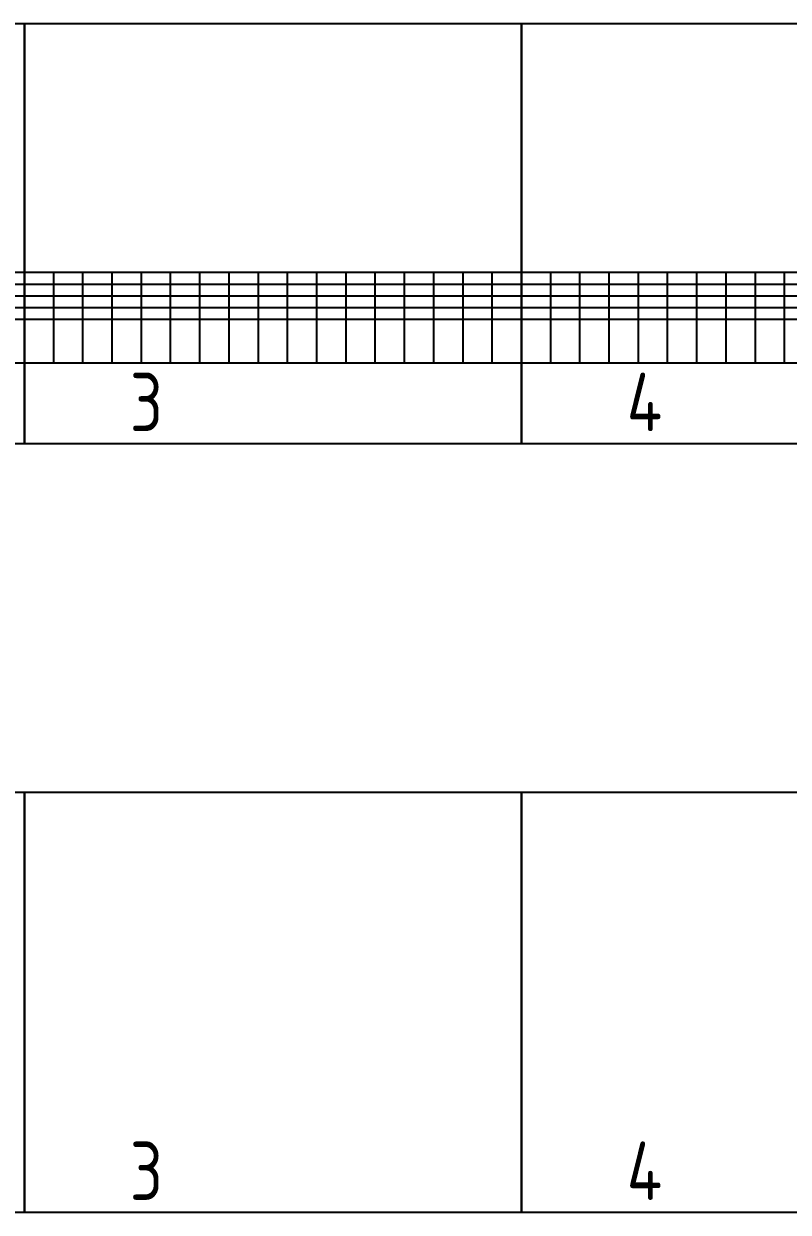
# Model space of a CAD drawing. Header units: millimetres. Extents: x -559267 to 5835, y 0 to 209897.
# Drawn here: x 734 to 1258, y 765 to 1578 of the extents above; entities that cross this region are included whole.
import ezdxf
from ezdxf.enums import TextEntityAlignment as Align

# ---------------------------------------------------------------- set-up
doc = ezdxf.new("R2010")
doc.units = ezdxf.units.MM
doc.layers.add('SX_TABLE', color=7, linetype='Continuous')
doc.styles.add('SX_GOST', font='GOST2304A_0.ttf')
doc.styles.add('Unecom', font='GOST2304A_0.ttf', dxfattribs={"height": 2.5})

# ---------------------------------------------------------------- blocks, each defined once
blk = doc.blocks.new('SX_TCOL')
for p, q in [((-10, 62), (10, 62)), ((10, 0), (10, 62)), ((-10, 54), (10, 54)), ((-10, 46), (10, 46)), ((-10, 38), (10, 38)), ((-10, 30), (10, 30)), ((-10, 0), (10, 0))]:
    blk.add_line(p, q)
at = {"style": 'SX_GOST'}
for tag, p in [('CAB1', (-2.6, 90)), ('CAB2', (2.6, 90)), ('NAME1', (-3.6, 15)), ('NAME2', (0, 15)), ('NAME3', (3.6, 15))]:
    blk.add_attdef(tag, text='', height=2.5, rotation=90, dxfattribs=at).set_placement(p, align=Align.MIDDLE)
for tag, p in [('LINE', (0, 58)), ('PH', (0, 50)), ('POW', (0, 42)), ('CUR', (0, 34))]:
    blk.add_attdef(tag, text='', height=2.5, dxfattribs=at).set_placement(p, align=Align.MIDDLE)

msp = doc.modelspace()

# ---------------------------------------------------------------- linework, layer by layer
at = {"color": 6}
for points in [[(735, 1577.99), (395, 1577.99), (395, 1290.99), (735, 1290.99), (735, 1577.99)], [(1075, 1577.99), (735, 1577.99), (735, 1290.99), (1075, 1290.99), (1075, 1577.99)], [(1415, 1577.99), (1075, 1577.99), (1075, 1290.99), (1415, 1290.99), (1415, 1577.99)], [(735, 1052.13), (395, 1052.13), (395, 765.13), (735, 765.13), (735, 1052.13)], [(1075, 1052.13), (735, 1052.13), (735, 765.13), (1075, 765.13), (1075, 1052.13)], [(1415, 1052.13), (1075, 1052.13), (1075, 765.13), (1415, 765.13), (1415, 1052.13)]]:
    msp.add_lwpolyline(points, dxfattribs=at)

# ---------------------------------------------------------------- block references
at = {"layer": 'SX_TABLE'}
for p in [(725, 1345.99), (745, 1345.99), (765, 1345.99), (785, 1345.99), (805, 1345.99), (825, 1345.99), (845, 1345.99), (865, 1345.99), (885, 1345.99), (905, 1345.99), (925, 1345.99), (945, 1345.99), (965, 1345.99), (985, 1345.99), (1005, 1345.99), (1025, 1345.99), (1045, 1345.99), (1065, 1345.99), (1085, 1345.99), (1105, 1345.99), (1125, 1345.99), (1145, 1345.99), (1165, 1345.99), (1185, 1345.99), (1205, 1345.99), (1225, 1345.99), (1245, 1345.99), (1265, 1345.99)]:
    msp.add_blockref('SX_TCOL', p, dxfattribs=at)

# ---------------------------------------------------------------- texts
at = {"layer": 'Defpoints', "color": 6, "char_height": 40, "attachment_point": 1, "style": 'Unecom'}
for s, insert in [('3', (807.02, 1339.31)), ('4', (1147.02, 1339.31)), ('3', (807.02, 813.44)), ('4', (1147.02, 813.44))]:
    msp.add_mtext_dynamic_manual_height_columns(s, width=99.9205, gutter_width=12.5, heights=[0], dxfattribs=dict(at, insert=insert))

doc.saveas('drawing.dxf')
